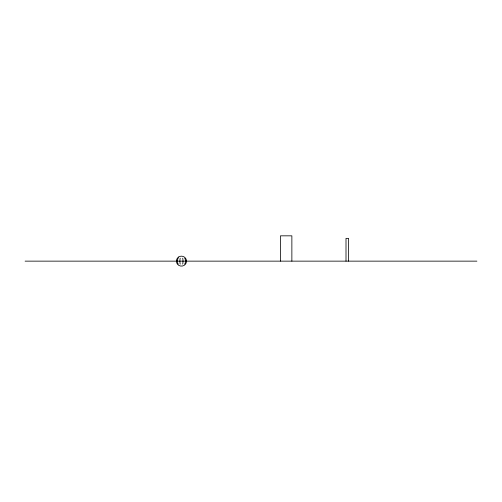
<?xml version="1.0" encoding="UTF-8"?>
<svg xmlns="http://www.w3.org/2000/svg" width="502" height="502" viewBox="0 0 502 502"><rect width="100%" height="100%" fill="white"/><g stroke="black" fill="none" stroke-linecap="round" stroke-linejoin="round"><path stroke-width="0.75" d="M25.1 261.14L476.9 261.14M348.564 261.14L348.564 238.362L346.003 238.362L346.003 261.14M291.869 261.14L291.869 235.833L280.455 235.833L280.455 261.14M184.742 258.185A5.026 4.06 -90 0 1 184.742 264.096M178.172 264.096A5.026 4.06 -90 0 1 178.172 258.185M180.193 264.096A5.026 1.562 -90 0 1 180.193 258.185M182.703 258.185A5.026 1.544 90 0 1 182.703 264.096M178.499 257.074L177.388 258.185A5.026 5.026 0 0 0 177.388 264.096C179.289 266.782 183.625 266.782 185.527 264.096A5.026 5.026 0 0 0 185.527 258.185C183.933 256.007 180.682 255.493 178.499 257.074"/></g></svg>
